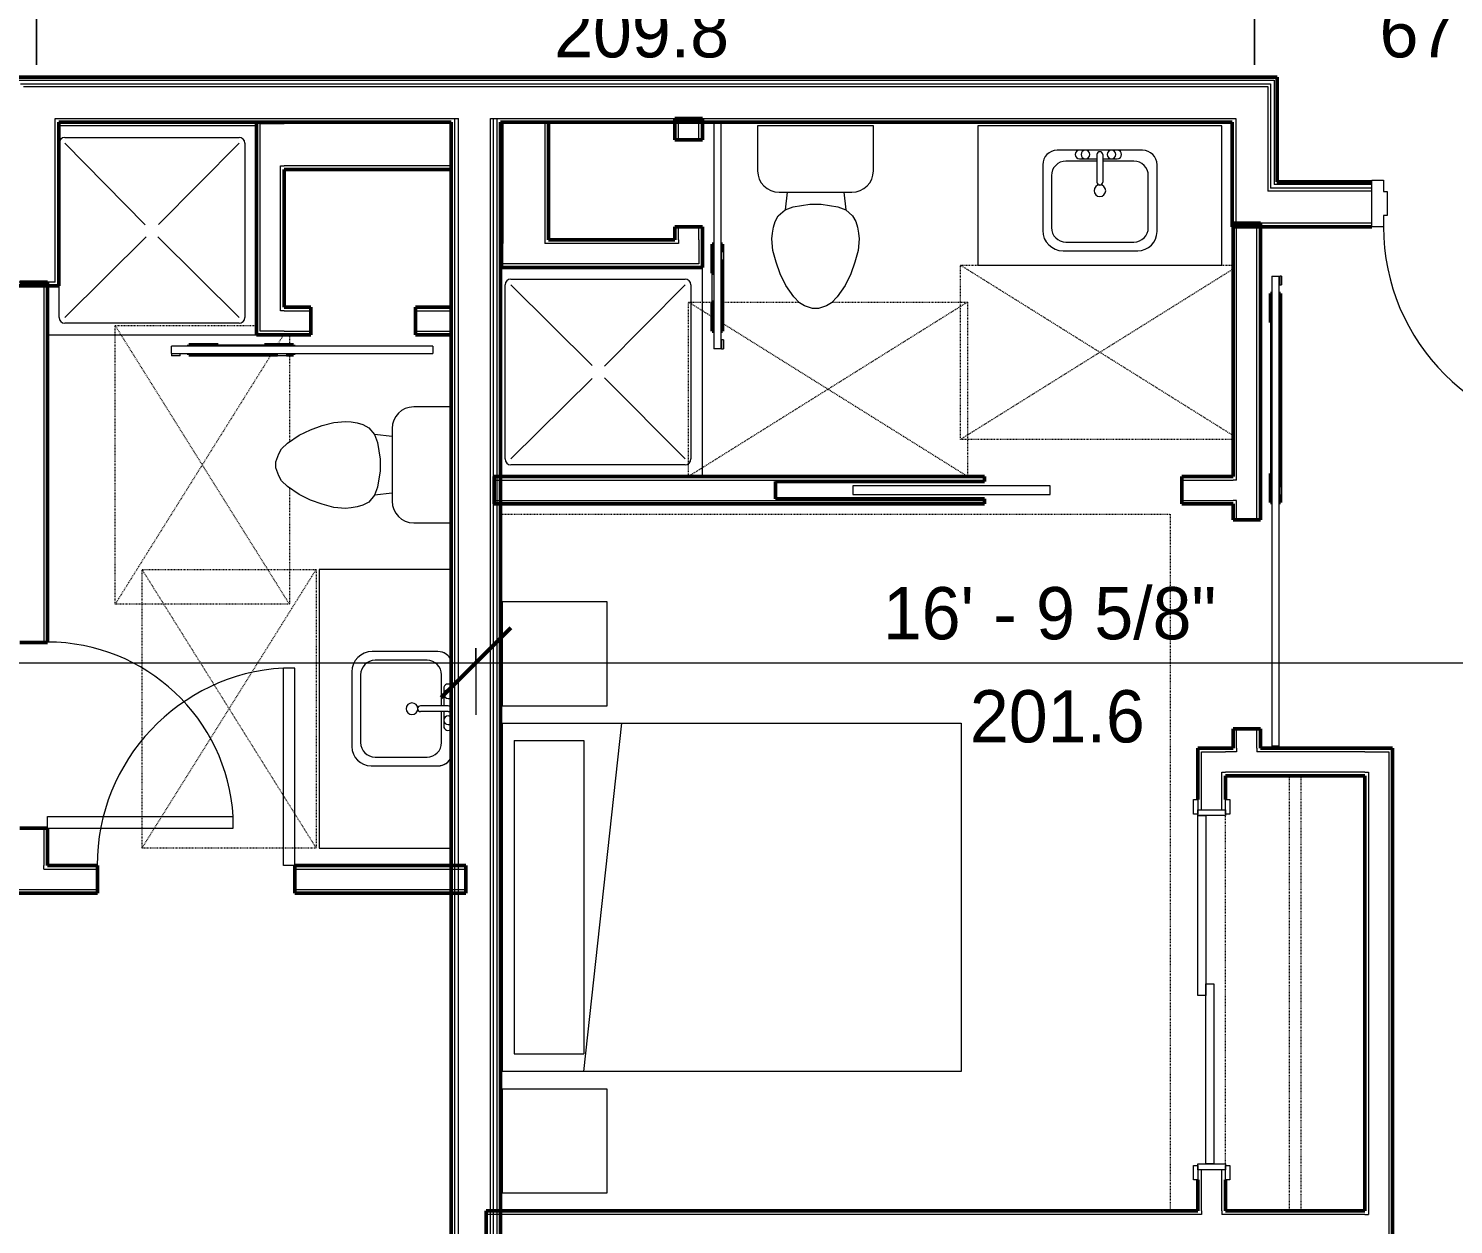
# Model space of a CAD drawing. Header units: inches. Extents: x -4266 to -1814, y 9706 to 12441.
# Drawn here: x -3415.8 to -3170.4, y 10183.5 to 10389.6 of the extents above; entities that cross this region are included whole.
import ezdxf

# ---------------------------------------------------------------- set-up
doc = ezdxf.new("R2010")
doc.units = ezdxf.units.IN
doc.header["$MEASUREMENT"] = 0
doc.linetypes.add('Dash', pattern=[0.25, 0.125, -0.125])
for name, color, linetype, lineweight in [('A-ANNO-DIMS', 211, 'Continuous', 9), ('A-ANNO-DIMS-96', 211, 'Continuous', 9), ('A-DOOR-1', 7, 'Continuous', 9), ('A-DOOR-2', 50, 'Continuous', 20), ('A-DOOR-4', 10, 'Continuous', 13), ('A-DOOR-5', 250, 'Continuous', 50), ('A-DOOR-8', 31, 'Continuous', 9), ('A-DOOR-FRAM', 31, 'Continuous', 20), ('A-DOOR-FRAM-1', 50, 'Continuous', 20), ('A-GENM-HDLN-1', 7, 'Dash', 9), ('A-WALL', 113, 'Continuous', 13), ('A-WALL-3', 250, 'Continuous', 50), ('A-WALL-4', 10, 'Continuous', 13), ('I-FURN-1', 7, 'Continuous', 9), ('I-FURN-HDLN-1', 7, 'Dash', 9), ('I-WALL-3', 2, 'Continuous', 50), ('P-SANR-FIXT-2', 7, 'Continuous', 9), ('Q-CASE-2', 7, 'Continuous', 9), ('Q-CASE-HDLN-1', 7, 'Dash', 9)]:
    doc.layers.add(name, color=color, linetype=linetype, lineweight=lineweight)
doc.styles.add('Century Gothic', font='ufonts.com_century-gothic.ttf', dxfattribs={"height": 9})
doc.dimstyles.new('OD__1_16__Tol__', dxfattribs={"dimscale": 12, "dimtxt": 9.397514, "dimasz": 1, "dimexe": 0.75, "dimexo": 0.5, "dimgap": 0.125, "dimtad": 1, "dimdec": 4, "dimrnd": 0.0625, "dimzin": 3, "dimdsep": 46, "dimlunit": 4, "dimtxsty": 'Century Gothic', "dimblk1": 'OBLIQUE', "dimblk2": 'OBLIQUE', "dimsah": 1, "dimcen": 0.09, "dimdle": 0.75, "dimazin": 0, "dimtfac": 1, "dimtdec": 4, "dimtix": 1, "dimtmove": 0, "dimatfit": 3, "dimfxl": 1, "dimtvp": 1, "dimtfill": 1, "dimfrac": 2, "dimtolj": 1, "dimtzin": 0, "dimarcsym": 2})

# ---------------------------------------------------------------- blocks, each defined once
blk = doc.blocks.new('DIMBLOCK6-FLOOR PLAN - 1ST FLOOR')
at = {"layer": 'A-ANNO-DIMS-96'}
for p, q in [((-3829.32, 11540.99), (-3829.32, 10271.31)), ((-3829.32, 10280.31), (-3829.32, 11540.99)), ((-3338.72, 10282.79), (-3338.72, 10271.31)), ((-3338.72, 10280.31), (-3338.72, 10282.79)), ((-3838.32, 10280.31), (-3338.72, 10280.31))]:
    blk.add_line(p, q, dxfattribs=at)
at = {"layer": 'A-ANNO-DIMS-96', "lineweight": 50}
for p, q in [((-3829.32, 10280.31), (-3823.32, 10286.31)), ((-3338.72, 10280.31), (-3332.72, 10286.31)), ((-3829.32, 10280.31), (-3835.32, 10274.31)), ((-3338.72, 10280.31), (-3344.72, 10274.31))]:
    blk.add_line(p, q, dxfattribs=at)
at = {"layer": 'A-ANNO-DIMS-96', "color": 0, "char_height": 9, "attachment_point": 1, "line_spacing_factor": 0.984502, "style": 'Century Gothic', "bg_fill": 3, "box_fill_scale": 1.25, "bg_fill_color": 256, "bg_fill_true_color": 13158600, "bg_fill_transparency": 0}
for s, insert, width in [('40\' - 10 5/8"', (-3618.26, 10293.34), 82.1611), ('490.6', (-3599.76, 10275.58), 37.7691)]:
    blk.add_mtext(s, dxfattribs=dict(at, insert=insert, width=width))
blk = doc.blocks.new('_Oblique')
at = {"color": 0, "linetype": 'ByBlock', "lineweight": -2}
blk.add_line((-0.5, -0.5), (0.5, 0.5), dxfattribs=at)
blk = doc.blocks.new('DIMBLOCK7-FLOOR PLAN - 1ST FLOOR')
at = {"layer": 'A-ANNO-DIMS-96', "lineweight": 50}
for p, q in [((-3338.72, 10280.31), (-3332.72, 10286.31)), ((-3137.12, 10280.31), (-3131.12, 10286.31)), ((-3338.72, 10280.31), (-3344.72, 10274.31)), ((-3137.12, 10280.31), (-3143.12, 10274.31))]:
    blk.add_line(p, q, dxfattribs=at)
at = {"layer": 'A-ANNO-DIMS-96'}
for p, q in [((-3338.72, 10282.79), (-3338.72, 10271.31)), ((-3338.72, 10280.31), (-3338.72, 10282.79)), ((-3137.12, 10282.79), (-3137.12, 10271.31)), ((-3137.12, 10280.31), (-3137.12, 10282.79)), ((-3338.72, 10280.31), (-3137.12, 10280.31))]:
    blk.add_line(p, q, dxfattribs=at)
at = {"layer": 'A-ANNO-DIMS-96', "color": 0, "char_height": 9, "attachment_point": 1, "line_spacing_factor": 0.984502, "style": 'Century Gothic', "bg_fill": 3, "box_fill_scale": 1.25, "bg_fill_color": 256, "bg_fill_true_color": 13158600, "bg_fill_transparency": 0}
for s, insert, width in [('16\' - 9 5/8"', (-3268.65, 10293.34), 73.7481), ('201.6', (-3253.66, 10275.58), 37.7691)]:
    blk.add_mtext(s, dxfattribs=dict(at, insert=insert, width=width))
blk = doc.blocks.new('DIMBLOCK48-FLOOR PLAN - 1ST FLOOR')
at = {"layer": 'A-ANNO-DIMS-96'}
for p, q in [((-3483.42, 10408.29), (-3483.42, 10389.31)), ((-3483.42, 10398.31), (-3483.42, 10408.29)), ((-3414.42, 10383.29), (-3414.42, 10407.31)), ((-3492.42, 10398.31), (-3414.42, 10398.31)), ((-3414.42, 10398.31), (-3414.42, 10383.29))]:
    blk.add_line(p, q, dxfattribs=at)
at = {"layer": 'A-ANNO-DIMS-96', "lineweight": 50}
for p, q in [((-3483.42, 10398.31), (-3477.42, 10404.31)), ((-3414.42, 10398.31), (-3408.42, 10404.31)), ((-3483.42, 10398.31), (-3489.42, 10392.31)), ((-3414.42, 10398.31), (-3420.42, 10392.31))]:
    blk.add_line(p, q, dxfattribs=at)
at = {"layer": 'A-ANNO-DIMS-96', "color": 0, "char_height": 9, "attachment_point": 1, "line_spacing_factor": 0.984502, "style": 'Century Gothic', "bg_fill": 3, "box_fill_scale": 1.25, "bg_fill_color": 256, "bg_fill_true_color": 13158600, "bg_fill_transparency": 0}
for s, insert, width in [('5\' - 9"', (-3464.66, 10411.35), 37.7691), ('69.0', (-3461.16, 10393.58), 29.356)]:
    blk.add_mtext(s, dxfattribs=dict(at, insert=insert, width=width))
blk = doc.blocks.new('DIMBLOCK49-FLOOR PLAN - 1ST FLOOR')
at = {"layer": 'A-ANNO-DIMS-96'}
for p, q in [((-3414.42, 10383.29), (-3414.42, 10407.31)), ((-3204.62, 10383.29), (-3204.62, 10407.31)), ((-3414.42, 10398.31), (-3204.62, 10398.31)), ((-3414.42, 10398.31), (-3414.42, 10383.29)), ((-3204.62, 10398.31), (-3204.62, 10383.29))]:
    blk.add_line(p, q, dxfattribs=at)
at = {"layer": 'A-ANNO-DIMS-96', "lineweight": 50}
for p, q in [((-3414.42, 10398.31), (-3408.42, 10404.31)), ((-3204.62, 10398.31), (-3198.62, 10404.31)), ((-3414.42, 10398.31), (-3420.42, 10392.31)), ((-3204.62, 10398.31), (-3210.62, 10392.31))]:
    blk.add_line(p, q, dxfattribs=at)
at = {"layer": 'A-ANNO-DIMS-96', "color": 0, "char_height": 9, "attachment_point": 1, "line_spacing_factor": 0.984502, "style": 'Century Gothic', "bg_fill": 3, "box_fill_scale": 1.25, "bg_fill_color": 256, "bg_fill_true_color": 13158600, "bg_fill_transparency": 0}
for s, insert, width in [('17\' - 5 13/16"', (-3347.26, 10411.35), 90.5741), ('209.8', (-3325.26, 10393.58), 37.7691)]:
    blk.add_mtext(s, dxfattribs=dict(at, insert=insert, width=width))
blk = doc.blocks.new('DIMBLOCK50-FLOOR PLAN - 1ST FLOOR')
at = {"layer": 'A-ANNO-DIMS-96'}
for p, q in [((-3204.62, 10383.29), (-3204.62, 10407.31)), ((-3137.12, 10365.29), (-3137.12, 10407.31)), ((-3204.62, 10398.31), (-3137.12, 10398.31)), ((-3204.62, 10398.31), (-3204.62, 10383.29)), ((-3137.12, 10398.31), (-3137.12, 10365.29))]:
    blk.add_line(p, q, dxfattribs=at)
at = {"layer": 'A-ANNO-DIMS-96', "lineweight": 50}
for p, q in [((-3204.62, 10398.31), (-3198.62, 10404.31)), ((-3137.12, 10398.31), (-3131.12, 10404.31)), ((-3204.62, 10398.31), (-3210.62, 10392.31)), ((-3137.12, 10398.31), (-3143.12, 10392.31))]:
    blk.add_line(p, q, dxfattribs=at)
at = {"layer": 'A-ANNO-DIMS-96', "color": 0, "insert": (-3183.11, 10393.58), "char_height": 9, "width": 29.356, "attachment_point": 1, "line_spacing_factor": 0.984502, "style": 'Century Gothic', "bg_fill": 3, "box_fill_scale": 1.25, "bg_fill_color": 256, "bg_fill_true_color": 13158600, "bg_fill_transparency": 0}
blk.add_mtext('67.5', dxfattribs=at)
at = {"layer": 'A-ANNO-DIMS-96', "color": 0, "insert": (-3198.1, 10411.35), "char_height": 9, "width": 65.3351, "attachment_point": 1, "line_spacing_factor": 0.984502, "style": 'Century Gothic', "bg_fill": 3, "box_fill_scale": 1.25, "bg_fill_color": 256, "bg_fill_true_color": 13158600, "bg_fill_transparency": 0}
blk.add_mtext('5\' - 7 1/2"', dxfattribs=at)

msp = doc.modelspace()

# ---------------------------------------------------------------- linework, layer by layer
at = {"layer": 'A-DOOR-1'}
for p, q in [((-3215.13483, 10256.7269), (-3214.38483, 10256.7269)), ((-3215.13483, 10254.2269), (-3215.13483, 10256.7269)), ((-3214.38483, 10256.7269), (-3214.38483, 10254.2269)), ((-3209.63483, 10256.7269), (-3208.88483, 10256.7269)), ((-3209.63483, 10254.2269), (-3209.63483, 10256.7269)), ((-3208.88483, 10256.7269), (-3208.88483, 10254.2269)), ((-3214.38483, 10254.2269), (-3215.13483, 10254.2269)), ((-3208.88483, 10254.2269), (-3209.63483, 10254.2269)), ((-3215.13483, 10193.7269), (-3214.38483, 10193.7269)), ((-3215.13483, 10191.2269), (-3215.13483, 10193.7269)), ((-3214.38483, 10193.7269), (-3214.38483, 10191.2269)), ((-3209.63483, 10193.7269), (-3208.88483, 10193.7269)), ((-3209.63483, 10191.2269), (-3209.63483, 10193.7269)), ((-3208.88483, 10193.7269), (-3208.88483, 10191.2269)), ((-3214.38483, 10191.2269), (-3215.13483, 10191.2269)), ((-3208.88483, 10191.2269), (-3209.63483, 10191.2269))]:
    msp.add_line(p, q, dxfattribs=at)
at = {"layer": 'A-DOOR-2'}
for p, q in [((-3273.8126, 10310.77851), (-3273.8126, 10309.27851)), ((-3239.8126, 10310.77851), (-3273.8126, 10310.77851)), ((-3239.8126, 10309.27851), (-3239.8126, 10310.77851)), ((-3273.8126, 10309.27851), (-3239.8126, 10309.27851)), ((-3412.52374, 10253.80685), (-3380.51957, 10253.80685)), ((-3412.52374, 10251.80685), (-3412.52374, 10253.80685)), ((-3380.51957, 10251.80685), (-3380.51957, 10253.80685)), ((-3214.38483, 10253.9769), (-3213.00983, 10253.9769)), ((-3214.38483, 10222.9769), (-3214.38483, 10253.9769)), ((-3213.00983, 10253.9769), (-3213.00983, 10222.9769)), ((-3412.52374, 10251.80685), (-3380.51957, 10251.80685)), ((-3369.89874, 10245.3894), (-3371.89874, 10245.3894)), ((-3213.00983, 10224.9769), (-3211.63483, 10224.9769)), ((-3213.00983, 10193.9769), (-3213.00983, 10224.9769)), ((-3211.63483, 10224.9769), (-3211.63483, 10193.9769)), ((-3213.00983, 10222.9769), (-3214.38483, 10222.9769)), ((-3211.63483, 10193.9769), (-3213.00983, 10193.9769))]:
    msp.add_line(p, q, dxfattribs=at)
at = {"layer": 'A-DOOR-4'}
for p, q in [((-3297.77581, 10373.40351), (-3297.77581, 10334.40351)), ((-3297.77581, 10373.40351), (-3297.15081, 10373.40351)), ((-3297.15081, 10373.40351), (-3296.52581, 10373.40351)), ((-3296.52581, 10334.40351), (-3296.52581, 10373.40351)), ((-3296.42433, 10351.16953), (-3296.09874, 10351.16953)), ((-3296.42433, 10351.16953), (-3296.42433, 10349.66953)), ((-3296.09874, 10349.66953), (-3296.42433, 10349.66953)), ((-3296.09874, 10351.16953), (-3296.09874, 10349.66953)), ((-3298.02581, 10342.40351), (-3298.02581, 10347.40351)), ((-3201.64941, 10346.9144), (-3201.02441, 10346.9144)), ((-3201.02441, 10346.9144), (-3200.39941, 10346.9144)), ((-3199.97233, 10346.9144), (-3200.29793, 10346.9144)), ((-3200.29793, 10346.9144), (-3200.29793, 10345.4144)), ((-3199.97233, 10346.9144), (-3199.97233, 10345.4144)), ((-3200.29793, 10345.4144), (-3199.97233, 10345.4144)), ((-3201.89941, 10338.9144), (-3201.89941, 10312.9144)), ((-3297.15081, 10334.40351), (-3297.77581, 10334.40351)), ((-3296.52581, 10334.40351), (-3297.15081, 10334.40351)), ((-3296.09874, 10335.90351), (-3296.42433, 10335.90351)), ((-3296.42433, 10335.90351), (-3296.42433, 10334.40351)), ((-3296.42433, 10334.40351), (-3296.09874, 10334.40351)), ((-3296.09874, 10335.90351), (-3296.09874, 10334.40351)), ((-3200.29793, 10310.64837), (-3199.97233, 10310.64837)), ((-3200.29793, 10310.64837), (-3200.29793, 10309.14837)), ((-3199.97233, 10310.64837), (-3199.97233, 10309.14837)), ((-3199.97233, 10309.14837), (-3200.29793, 10309.14837))]:
    msp.add_line(p, q, dxfattribs=at)
at = {"layer": 'A-DOOR-5'}
for p, q in [((-3297.77581, 10352.40351), (-3298.02581, 10352.40351)), ((-3298.02581, 10352.40351), (-3298.02581, 10347.40351)), ((-3296.27581, 10352.40351), (-3296.52581, 10352.40351)), ((-3296.27581, 10351.16953), (-3296.27581, 10352.40351)), ((-3296.27581, 10337.40351), (-3296.27581, 10349.66073)), ((-3298.02581, 10347.40351), (-3297.76871, 10347.40351)), ((-3297.77144, 10342.40351), (-3298.02581, 10342.40351)), ((-3298.02581, 10342.40351), (-3298.02581, 10337.40351)), ((-3201.89941, 10343.9144), (-3201.64862, 10343.9144)), ((-3201.89941, 10338.9144), (-3201.89941, 10343.9144)), ((-3200.39941, 10343.9144), (-3200.14941, 10343.9144)), ((-3200.14941, 10343.9144), (-3200.14941, 10310.64837)), ((-3298.02581, 10337.40351), (-3297.77417, 10337.40351)), ((-3296.52581, 10337.40351), (-3296.27581, 10337.40351)), ((-3201.64731, 10338.9144), (-3201.89941, 10338.9144)), ((-3201.89941, 10312.9144), (-3201.64941, 10312.9144)), ((-3201.89941, 10307.9144), (-3201.89941, 10312.9144)), ((-3201.64941, 10307.9144), (-3201.89941, 10307.9144)), ((-3200.14941, 10307.9144), (-3200.39941, 10307.9144)), ((-3200.14941, 10309.14837), (-3200.14941, 10307.9144))]:
    msp.add_line(p, q, dxfattribs=at)
at = {"layer": 'A-DOOR-8'}
msp.add_arc((-3146.42374, 10355.4144), 36, 180, 270, dxfattribs=at)
at = {"layer": 'A-DOOR-FRAM'}
for p, q in [((-3182.42374, 10357.3519), (-3182.42374, 10355.4144)), ((-3181.79874, 10357.3519), (-3182.42374, 10357.3519)), ((-3182.42374, 10355.4144), (-3184.42374, 10355.4144))]:
    msp.add_line(p, q, dxfattribs=at)
at = {"layer": 'A-DOOR-FRAM-1'}
for p, q in [((-3214.38483, 10254.9769), (-3209.63483, 10254.9769)), ((-3214.38483, 10253.9769), (-3214.38483, 10254.9769)), ((-3209.63483, 10253.9769), (-3214.38483, 10253.9769)), ((-3209.63483, 10254.9769), (-3209.63483, 10253.9769)), ((-3214.38483, 10192.9769), (-3214.38483, 10193.9769)), ((-3214.38483, 10193.9769), (-3209.63483, 10193.9769)), ((-3209.63483, 10192.9769), (-3214.38483, 10192.9769)), ((-3209.63483, 10193.9769), (-3209.63483, 10192.9769))]:
    msp.add_line(p, q, dxfattribs=at)
at = {"layer": 'A-GENM-HDLN-1'}
for p, q in [((-3208.34733, 10319.44783), (-3255.27642, 10348.77851)), ((-3255.27642, 10318.77851), (-3255.27642, 10348.77851)), ((-3255.27642, 10348.77851), (-3208.34733, 10348.77851)), ((-3208.34733, 10348.10919), (-3255.27642, 10318.77851)), ((-3298.02581, 10339.86882), (-3302.09874, 10342.4144)), ((-3254.09874, 10342.4144), (-3302.09874, 10312.4144)), ((-3302.09874, 10312.4144), (-3302.09874, 10342.4144)), ((-3302.09874, 10342.4144), (-3298.02581, 10342.4144)), ((-3296.27581, 10342.4144), (-3283.09363, 10342.4144)), ((-3277.41166, 10342.4144), (-3254.09874, 10342.4144)), ((-3254.09874, 10342.4144), (-3254.09874, 10312.4144)), ((-3254.09874, 10312.4144), (-3296.27581, 10338.77507)), ((-3208.34733, 10318.77851), (-3255.27642, 10318.77851)), ((-3254.09874, 10312.4144), (-3302.09874, 10312.4144)), ((-3366.23463, 10248.3894), (-3396.23463, 10248.3894))]:
    msp.add_line(p, q, dxfattribs=at)
at = {"layer": 'A-WALL'}
for p, q in [((-3417.79874, 10380.6644), (-3201.24874, 10380.6644)), ((-3417.17374, 10380.0394), (-3201.87374, 10380.0394)), ((-3416.67374, 10379.5394), (-3202.37374, 10379.5394)), ((-3202.37374, 10379.5394), (-3202.37374, 10361.5394)), ((-3201.87374, 10380.0394), (-3201.87374, 10362.0394)), ((-3201.24874, 10380.6644), (-3201.24874, 10362.6644)), ((-3411.17374, 10374.0394), (-3341.72374, 10374.0394)), ((-3411.17374, 10345.8394), (-3411.17374, 10374.0394)), ((-3342.34874, 10018.0894), (-3342.34874, 10374.0394)), ((-3341.72374, 10018.0894), (-3341.72374, 10374.0394)), ((-3336.22374, 10018.0894), (-3336.22374, 10374.0394)), ((-3336.22374, 10374.0394), (-3207.87374, 10374.0394)), ((-3335.72374, 10181.1644), (-3335.72374, 10374.0394)), ((-3335.09874, 10181.1644), (-3335.09874, 10374.0394)), ((-3207.87374, 10374.0394), (-3207.87374, 10356.0394)), ((-3184.42374, 10361.5394), (-3202.37374, 10361.5394)), ((-3184.42374, 10362.0394), (-3201.87374, 10362.0394)), ((-3184.42374, 10362.6644), (-3201.24874, 10362.6644)), ((-3200.74874, 10363.1644), (-3200.74874, 10362.6644)), ((-3184.42374, 10356.0394), (-3207.87374, 10356.0394)), ((-3411.17374, 10345.8394), (-3454.92374, 10345.8394))]:
    msp.add_line(p, q, dxfattribs=at)
at = {"layer": 'A-WALL-3'}
for p, q in [((-3304.47374, 10374.0394), (-3304.47374, 10370.40351)), ((-3299.72374, 10374.0394), (-3304.47374, 10374.0394)), ((-3299.72374, 10370.40351), (-3299.72374, 10374.0394)), ((-3326.22233, 10353.15351), (-3326.22233, 10373.4144)), ((-3304.47374, 10370.40351), (-3299.72374, 10370.40351)), ((-3304.47374, 10355.40351), (-3304.47374, 10353.15351)), ((-3299.72374, 10355.40351), (-3304.47374, 10355.40351)), ((-3299.72374, 10353.15351), (-3299.72374, 10355.40351)), ((-3208.34733, 10356.0394), (-3208.34733, 10312.40351)), ((-3203.59733, 10356.0394), (-3208.34733, 10356.0394)), ((-3203.59733, 10304.9144), (-3203.59733, 10356.0394)), ((-3304.47374, 10353.15351), (-3326.22233, 10353.15351)), ((-3299.72374, 10349.02851), (-3299.72374, 10353.15351)), ((-3299.72374, 10348.40351), (-3299.72374, 10349.02851)), ((-3251.14593, 10311.52851), (-3251.14593, 10312.40351)), ((-3208.34733, 10312.40351), (-3217.14593, 10312.40351)), ((-3217.14593, 10312.40351), (-3217.14593, 10307.65351)), ((-3287.14593, 10308.52851), (-3287.14593, 10311.52851)), ((-3287.14593, 10311.52851), (-3251.14593, 10311.52851)), ((-3251.14593, 10308.52851), (-3287.14593, 10308.52851)), ((-3251.14593, 10307.65351), (-3251.14593, 10308.52851)), ((-3217.14593, 10307.65351), (-3208.34733, 10307.65351)), ((-3208.34733, 10307.65351), (-3208.34733, 10304.9144)), ((-3208.34733, 10304.9144), (-3203.59733, 10304.9144)), ((-3209.63483, 10256.7269), (-3209.63483, 10260.81899)), ((-3209.63483, 10260.81899), (-3185.63483, 10260.81899)), ((-3185.63483, 10260.81899), (-3185.63483, 10185.9144)), ((-3412.52374, 10251.80685), (-3417.27374, 10251.80685)), ((-3412.52374, 10245.3894), (-3412.52374, 10251.80685)), ((-3403.89874, 10245.3894), (-3412.52374, 10245.3894)), ((-3403.89874, 10240.6394), (-3403.89874, 10245.3894)), ((-3340.47374, 10245.3894), (-3369.89874, 10245.3894)), ((-3369.89874, 10245.3894), (-3369.89874, 10240.6394)), ((-3340.47374, 10240.6394), (-3340.47374, 10245.3894)), ((-3443.27374, 10240.6394), (-3414.89874, 10240.6394)), ((-3414.89874, 10240.6394), (-3403.89874, 10240.6394)), ((-3369.89874, 10240.6394), (-3340.47374, 10240.6394)), ((-3214.38483, 10191.2269), (-3214.38483, 10185.9144)), ((-3209.63483, 10185.9144), (-3209.63483, 10191.2269)), ((-3214.38483, 10185.9144), (-3336.97374, 10185.9144)), ((-3336.97374, 10185.9144), (-3336.97374, 10181.1644)), ((-3185.63483, 10185.9144), (-3209.63483, 10185.9144))]:
    msp.add_line(p, q, dxfattribs=at)
at = {"layer": 'A-WALL-4'}
for p, q in [((-3303.84874, 10370.40351), (-3303.84874, 10374.0394)), ((-3300.34874, 10370.40351), (-3300.34874, 10374.0394)), ((-3326.84733, 10373.4144), (-3326.84733, 10353.15351)), ((-3303.84874, 10353.15351), (-3303.84874, 10355.40351)), ((-3300.34874, 10353.15351), (-3300.34874, 10355.40351)), ((-3207.72233, 10311.77851), (-3207.72233, 10356.0394)), ((-3204.22233, 10304.9144), (-3204.22233, 10356.0394)), ((-3326.84733, 10353.15351), (-3326.84733, 10352.52851)), ((-3303.84874, 10352.52851), (-3326.84733, 10352.52851)), ((-3303.84874, 10353.15351), (-3303.84874, 10352.52851)), ((-3300.34874, 10353.15351), (-3300.34874, 10352.52851)), ((-3300.34874, 10352.52851), (-3300.34874, 10349.02851)), ((-3217.14593, 10311.77851), (-3208.34733, 10311.77851)), ((-3207.72233, 10311.77851), (-3208.34733, 10311.77851)), ((-3217.14593, 10308.27851), (-3208.34733, 10308.27851)), ((-3207.72233, 10308.27851), (-3208.34733, 10308.27851)), ((-3207.72233, 10304.9144), (-3207.72233, 10308.27851)), ((-3210.25983, 10254.9769), (-3210.25983, 10261.44399)), ((-3210.25983, 10261.44399), (-3209.63483, 10261.44399)), ((-3185.63483, 10261.44399), (-3209.63483, 10261.44399)), ((-3185.63483, 10261.44399), (-3185.00983, 10261.44399)), ((-3185.00983, 10261.44399), (-3185.00983, 10185.2894)), ((-3413.14874, 10251.80685), (-3413.14874, 10245.3894)), ((-3413.14874, 10244.7644), (-3413.14874, 10245.3894)), ((-3413.14874, 10244.7644), (-3403.89874, 10244.7644)), ((-3369.89874, 10244.7644), (-3340.47374, 10244.7644)), ((-3443.27374, 10241.2644), (-3414.89874, 10241.2644)), ((-3414.89874, 10241.2644), (-3403.89874, 10241.2644)), ((-3369.89874, 10241.2644), (-3340.47374, 10241.2644)), ((-3213.75983, 10185.9144), (-3213.75983, 10192.9769)), ((-3210.25983, 10185.9144), (-3210.25983, 10192.9769)), ((-3213.75983, 10185.2894), (-3336.97374, 10185.2894)), ((-3213.75983, 10185.9144), (-3213.75983, 10185.2894)), ((-3210.25983, 10185.9144), (-3210.25983, 10185.2894)), ((-3185.63483, 10185.2894), (-3210.25983, 10185.2894)), ((-3185.63483, 10185.2894), (-3185.00983, 10185.2894))]:
    msp.add_line(p, q, dxfattribs=at)
at = {"layer": 'I-FURN-1'}
for p, q in [((-3332.17445, 10212.9144), (-3320.17445, 10212.9144)), ((-3255.17445, 10209.9144), (-3334.17445, 10209.9144)), ((-3334.17445, 10206.9144), (-3316.17445, 10206.9144)), ((-3334.17445, 10188.9144), (-3334.17445, 10206.9144)), ((-3316.17445, 10206.9144), (-3316.17445, 10188.9144)), ((-3316.17445, 10188.9144), (-3334.17445, 10188.9144))]:
    msp.add_line(p, q, dxfattribs=at)
at = {"layer": 'I-WALL-3'}
for p, q in [((-3200.74874, 10381.1644), (-3418.29874, 10381.1644)), ((-3200.74874, 10363.1644), (-3200.74874, 10381.1644)), ((-3410.54874, 10345.2144), (-3410.54874, 10373.4144)), ((-3410.54874, 10373.4144), (-3342.97374, 10373.4144)), ((-3342.97374, 10373.4144), (-3342.97374, 10018.0894)), ((-3334.47374, 10181.1644), (-3334.47374, 10373.4144)), ((-3334.47374, 10373.4144), (-3208.49874, 10373.4144)), ((-3208.49874, 10373.4144), (-3208.49874, 10355.4144)), ((-3184.42374, 10363.1644), (-3200.74874, 10363.1644)), ((-3208.49874, 10355.4144), (-3184.42374, 10355.4144)), ((-3454.92374, 10345.2144), (-3410.54874, 10345.2144))]:
    msp.add_line(p, q, dxfattribs=at)
at = {"layer": 'P-SANR-FIXT-2'}
for p, q in [((-3290.22887, 10372.7894), (-3290.22887, 10365.06317)), ((-3270.27642, 10372.7894), (-3290.22887, 10372.7894)), ((-3270.27642, 10365.06317), (-3270.27642, 10372.7894)), ((-3223.9339, 10368.58816), (-3238.61894, 10368.58816)), ((-3223.9339, 10368.58816), (-3238.61894, 10368.58816)), ((-3228.27642, 10368.58816), (-3234.77642, 10368.58816)), ((-3231.77642, 10366.71316), (-3237.11894, 10366.71316)), ((-3234.77642, 10367.08816), (-3231.77642, 10367.08816)), ((-3231.77642, 10367.82435), (-3231.77642, 10363.086)), ((-3230.77642, 10367.82435), (-3230.77642, 10363.086)), ((-3230.77642, 10367.08816), (-3228.27642, 10367.08816)), ((-3225.4339, 10366.71316), (-3230.77642, 10366.71316)), ((-3241.11894, 10366.08816), (-3241.11894, 10354.76532)), ((-3241.11894, 10366.08816), (-3241.11894, 10354.76532)), ((-3239.61894, 10364.21316), (-3239.61894, 10355.26532)), ((-3222.9339, 10355.26532), (-3222.9339, 10364.21316)), ((-3221.4339, 10354.58619), (-3221.4339, 10366.08816)), ((-3221.4339, 10354.58619), (-3221.4339, 10366.08816)), ((-3286.50264, 10361.33695), (-3274.00264, 10361.33695)), ((-3285.11431, 10361.33695), (-3285.46202, 10358.31317)), ((-3275.39098, 10361.33695), (-3275.04327, 10358.31317)), ((-3285.46202, 10358.31317), (-3284.08829, 10358.81317)), ((-3284.08829, 10358.81317), (-3281.25264, 10359.31317)), ((-3281.25264, 10359.31317), (-3279.25264, 10359.31317)), ((-3279.25264, 10359.31317), (-3276.417, 10358.81317)), ((-3276.417, 10358.81317), (-3275.04327, 10358.31317)), ((-3287.48849, 10355.31317), (-3287.22054, 10356.31317)), ((-3287.22054, 10356.31317), (-3286.65378, 10357.31317)), ((-3286.65378, 10357.31317), (-3285.46202, 10358.31317)), ((-3275.04327, 10358.31317), (-3273.85151, 10357.31317)), ((-3273.85151, 10357.31317), (-3273.28475, 10356.31317)), ((-3273.28475, 10356.31317), (-3273.0168, 10355.31317)), ((-3287.75264, 10353.31317), (-3287.66549, 10354.30937)), ((-3287.66549, 10354.30937), (-3287.48849, 10355.31317)), ((-3273.0168, 10355.31317), (-3272.8398, 10354.30937)), ((-3272.8398, 10354.30937), (-3272.75264, 10353.31317)), ((-3287.57833, 10351.32079), (-3287.75264, 10353.31317)), ((-3272.75264, 10353.31317), (-3272.92696, 10351.32079)), ((-3237.11894, 10352.76532), (-3225.4339, 10352.76532)), ((-3287.0404, 10349.31317), (-3287.57833, 10351.32079)), ((-3286.31246, 10347.31317), (-3287.0404, 10349.31317)), ((-3273.46489, 10349.31317), (-3274.19283, 10347.31317)), ((-3272.92696, 10351.32079), (-3273.46489, 10349.31317)), ((-3237.61894, 10351.26532), (-3224.75477, 10351.26532)), ((-3237.61894, 10351.26532), (-3224.75477, 10351.26532)), ((-3299.72374, 10312.40351), (-3299.72374, 10348.40351)), ((-3285.37984, 10345.31317), (-3286.31246, 10347.31317)), ((-3274.19283, 10347.31317), (-3275.12545, 10345.31317)), ((-3316.59152, 10331.38742), (-3302.72374, 10345.40351)), ((-3301.72374, 10345.40351), (-3301.72374, 10315.40351)), ((-3283.99241, 10343.31317), (-3285.37984, 10345.31317)), ((-3275.12545, 10345.31317), (-3276.51288, 10343.31317)), ((-3282.99241, 10342.31317), (-3283.99241, 10343.31317)), ((-3282.12638, 10341.81317), (-3282.99241, 10342.31317)), ((-3280.75264, 10341.31317), (-3282.12638, 10341.81317)), ((-3278.37891, 10341.81317), (-3279.75264, 10341.31317)), ((-3277.51288, 10342.31317), (-3278.37891, 10341.81317)), ((-3276.51288, 10343.31317), (-3277.51288, 10342.31317)), ((-3279.75264, 10341.31317), (-3280.75264, 10341.31317)), ((-3316.60812, 10329.40081), (-3302.72374, 10315.40351))]:
    msp.add_line(p, q, dxfattribs=at)
for centre, radius, start, end in [((-3238.61894, 10366.08816), 2.5, 90, 180), ((-3238.61894, 10366.08816), 2.5, 90, 180), ((-3234.77642, 10367.83816), 0.75, 90, 270), ((-3233.77642, 10367.83816), 0.75, 0, 180), ((-3229.27642, 10367.83816), 0.75, 0, 180), ((-3228.27642, 10367.83816), 0.75, 270, 90), ((-3223.9339, 10366.08816), 2.5, 0, 90), ((-3223.9339, 10366.08816), 2.5, 0, 90), ((-3237.11894, 10364.21316), 2.5, 90, 180), ((-3233.77642, 10367.83816), 0.75, 180, 0), ((-3231.27642, 10367.82435), 0.5, 0, 180), ((-3229.27642, 10367.83816), 0.75, 180, 0), ((-3225.4339, 10364.21316), 2.5, 0, 90), ((-3286.50264, 10365.06317), 3.72622, 180, 270), ((-3274.00264, 10365.06317), 3.72622, 270, 0), ((-3231.27642, 10361.62082), 1, 0, 180), ((-3231.27642, 10361.62082), 1, 180, 0), ((-3231.27642, 10363.086), 0.5, 180, 0), ((-3237.61894, 10354.76532), 3.5, 180, 270), ((-3237.61894, 10354.76532), 3.5, 180, 270), ((-3237.11894, 10355.26532), 2.5, 180, 270), ((-3225.4339, 10355.26532), 2.5, 270, 0), ((-3224.75477, 10354.58619), 3.32087, 270, 0), ((-3224.75477, 10354.58619), 3.32087, 270, 0), ((-3302.72374, 10345.40351), 1, 0, 90), ((-3302.72374, 10315.40351), 1, 270, 0)]:
    msp.add_arc(centre, radius, start, end, dxfattribs=at)
at = {"layer": 'Q-CASE-2'}
for p, q in [((-3252.27642, 10372.7894), (-3252.27642, 10348.7894)), ((-3252.27642, 10348.7894), (-3210.27642, 10348.7894)), ((-3365.72374, 10248.3894), (-3342.97374, 10248.3894))]:
    msp.add_line(p, q, dxfattribs=at)
at = {"layer": 'Q-CASE-HDLN-1'}
for p, q in [((-3209.63483, 10260.81899), (-3185.63483, 10260.81899)), ((-3209.63483, 10256.7269), (-3209.63483, 10260.81899)), ((-3198.63483, 10185.9144), (-3198.63483, 10260.81899)), ((-3196.63483, 10185.9144), (-3196.63483, 10260.81899)), ((-3185.63483, 10260.81899), (-3185.63483, 10185.9144)), ((-3209.63483, 10193.9769), (-3209.63483, 10253.9769)), ((-3209.63483, 10185.9144), (-3209.63483, 10191.2269)), ((-3185.63483, 10185.9144), (-3209.63483, 10185.9144))]:
    msp.add_line(p, q, dxfattribs=at)

# ---------------------------------------------------------------- next in the draw order: dimensions: what is measured, and where the dimension line sits
at = {"layer": 'A-ANNO-DIMS'}
dim = msp.add_linear_dim(base=(-3338.72374, 10280.30762), p1=(-3829.32374, 11546.9894), p2=(-3338.72374, 10288.7929), dimstyle='OD__1_16__Tol__', override={"dimpost": '<>\\X', "dimfxl": 1350.461691}, dxfattribs=at)
dim.commit()
dim.dimension.update_dxf_attribs({"geometry": 'DIMBLOCK6-FLOOR PLAN - 1ST FLOOR', "text_midpoint": (-3584.02374, 10280.30762)})

# ---------------------------------------------------------------- next in the draw order: linework, layer by layer
at = {"layer": 'A-DOOR-1'}
for centre, radius, start, end in [((-3412.52374, 10251.80685), 32.06659, 3.5758705, 90), ((-3369.89874, 10245.3894), 34.06659, 93.365687, 180)]:
    msp.add_arc(centre, radius, start, end, dxfattribs=at)
at = {"layer": 'A-DOOR-2'}
for p, q in [((-3371.89874, 10245.3894), (-3371.89874, 10279.39723)), ((-3369.89874, 10279.39723), (-3371.89874, 10279.39723)), ((-3369.89874, 10245.3894), (-3369.89874, 10279.39723))]:
    msp.add_line(p, q, dxfattribs=at)
at = {"layer": 'A-DOOR-4'}
for p, q in [((-3346.14874, 10334.84147), (-3391.14874, 10334.84147)), ((-3391.14874, 10334.21647), (-3391.14874, 10334.84147)), ((-3391.14874, 10333.59147), (-3391.14874, 10334.21647)), ((-3383.14874, 10335.09147), (-3375.14874, 10335.09147)), ((-3346.14874, 10334.84147), (-3346.14874, 10334.21647)), ((-3346.14874, 10334.21647), (-3346.14874, 10333.59147)), ((-3391.14874, 10333.59147), (-3346.14874, 10333.59147)), ((-3391.14874, 10333.48999), (-3391.14874, 10333.1644)), ((-3389.64874, 10333.48999), (-3391.14874, 10333.48999)), ((-3389.64874, 10333.1644), (-3391.14874, 10333.1644)), ((-3389.64874, 10333.1644), (-3389.64874, 10333.48999)), ((-3372.88271, 10333.1644), (-3372.88271, 10333.48999)), ((-3371.38271, 10333.48999), (-3372.88271, 10333.48999)), ((-3371.38271, 10333.1644), (-3372.88271, 10333.1644)), ((-3371.38271, 10333.48999), (-3371.38271, 10333.1644))]:
    msp.add_line(p, q, dxfattribs=at)
at = {"layer": 'A-DOOR-5'}
for p, q in [((-3383.14874, 10335.09147), (-3388.14874, 10335.09147)), ((-3388.14874, 10335.09147), (-3388.14874, 10334.84005)), ((-3383.14874, 10334.83768), (-3383.14874, 10335.09147)), ((-3370.14874, 10335.09147), (-3375.14874, 10335.09147)), ((-3375.14874, 10335.09147), (-3375.14874, 10334.8339)), ((-3370.14874, 10334.84147), (-3370.14874, 10335.09147)), ((-3388.14874, 10333.59147), (-3388.14874, 10333.34147)), ((-3388.14874, 10333.34147), (-3372.88271, 10333.34147)), ((-3371.38271, 10333.34147), (-3370.14874, 10333.34147)), ((-3370.14874, 10333.34147), (-3370.14874, 10333.59147))]:
    msp.add_line(p, q, dxfattribs=at)
at = {"layer": 'A-GENM-HDLN-1'}
for p, q in [((-3370.84874, 10290.3894), (-3400.84874, 10338.3894)), ((-3400.84874, 10290.3894), (-3400.84874, 10338.3894)), ((-3400.84874, 10338.3894), (-3376.52374, 10338.3894)), ((-3372.90994, 10335.09147), (-3371.84874, 10336.7894)), ((-3370.84874, 10336.7894), (-3370.84874, 10335.09147)), ((-3400.84874, 10290.3894), (-3374.00369, 10333.34147)), ((-3370.84874, 10333.34147), (-3370.84874, 10318.37281)), ((-3370.84874, 10310.40598), (-3370.84874, 10290.3894)), ((-3396.23463, 10248.3894), (-3366.23463, 10296.3894)), ((-3366.23463, 10248.3894), (-3396.23463, 10296.3894)), ((-3396.23463, 10248.3894), (-3396.23463, 10296.3894)), ((-3396.23463, 10296.3894), (-3366.23463, 10296.3894)), ((-3366.23463, 10296.3894), (-3366.23463, 10248.3894)), ((-3370.84874, 10290.3894), (-3400.84874, 10290.3894))]:
    msp.add_line(p, q, dxfattribs=at)
at = {"layer": 'A-WALL-3'}
for p, q in [((-3376.52374, 10373.4144), (-3376.52374, 10336.7894)), ((-3375.89874, 10373.4144), (-3376.52374, 10373.4144)), ((-3371.77374, 10373.4144), (-3375.89874, 10373.4144)), ((-3342.97374, 10373.4144), (-3371.77374, 10373.4144)), ((-3342.97374, 10365.2894), (-3342.97374, 10373.4144)), ((-3326.22233, 10373.4144), (-3334.34733, 10373.4144)), ((-3334.34733, 10373.4144), (-3334.34733, 10353.15351)), ((-3371.77374, 10341.5394), (-3371.77374, 10365.2894)), ((-3371.77374, 10365.2894), (-3342.97374, 10365.2894)), ((-3334.34733, 10353.15351), (-3334.34733, 10352.52851)), ((-3334.34733, 10352.52851), (-3334.34733, 10348.40351)), ((-3334.34733, 10348.40351), (-3299.72374, 10348.40351)), ((-3412.52374, 10345.8394), (-3417.27374, 10345.8394)), ((-3412.52374, 10283.80685), (-3412.52374, 10345.8394)), ((-3367.14874, 10341.5394), (-3371.77374, 10341.5394)), ((-3367.14874, 10336.7894), (-3367.14874, 10341.5394)), ((-3342.97374, 10341.5394), (-3349.14874, 10341.5394)), ((-3349.14874, 10341.5394), (-3349.14874, 10336.7894)), ((-3342.97374, 10336.7894), (-3342.97374, 10341.5394)), ((-3376.52374, 10336.7894), (-3375.89874, 10336.7894)), ((-3375.89874, 10336.7894), (-3371.77374, 10336.7894)), ((-3371.77374, 10336.7894), (-3367.14874, 10336.7894)), ((-3349.14874, 10336.7894), (-3342.97374, 10336.7894)), ((-3251.14593, 10312.40351), (-3335.59733, 10312.40351)), ((-3335.59733, 10312.40351), (-3335.59733, 10307.65351)), ((-3335.59733, 10307.65351), (-3251.14593, 10307.65351)), ((-3417.27374, 10283.80685), (-3412.52374, 10283.80685))]:
    msp.add_line(p, q, dxfattribs=at)
at = {"layer": 'A-WALL-4'}
for p, q in [((-3375.89874, 10373.1644), (-3375.89874, 10373.4144)), ((-3375.89874, 10373.1644), (-3375.89874, 10373.4144)), ((-3375.89874, 10337.4144), (-3375.89874, 10373.1644)), ((-3375.89874, 10373.1644), (-3372.39874, 10373.1644)), ((-3372.39874, 10373.1644), (-3371.77374, 10373.1644)), ((-3342.97374, 10373.1644), (-3371.77374, 10373.1644)), ((-3334.09733, 10373.4144), (-3334.09733, 10353.15351)), ((-3372.39874, 10340.9144), (-3372.39874, 10365.9144)), ((-3372.39874, 10365.9144), (-3371.77374, 10365.9144)), ((-3342.97374, 10365.9144), (-3371.77374, 10365.9144)), ((-3334.09733, 10352.52851), (-3334.34733, 10352.52851)), ((-3334.09733, 10352.52851), (-3334.34733, 10352.52851)), ((-3334.09733, 10353.15351), (-3334.09733, 10352.52851)), ((-3300.34874, 10349.02851), (-3334.34733, 10349.02851)), ((-3413.14874, 10345.8394), (-3413.14874, 10283.80685)), ((-3371.77374, 10340.9144), (-3372.39874, 10340.9144)), ((-3371.77374, 10340.9144), (-3367.14874, 10340.9144)), ((-3349.14874, 10340.9144), (-3342.97374, 10340.9144)), ((-3372.39874, 10337.4144), (-3375.89874, 10337.4144)), ((-3371.77374, 10337.4144), (-3372.39874, 10337.4144)), ((-3371.77374, 10337.4144), (-3367.14874, 10337.4144)), ((-3349.14874, 10337.4144), (-3342.97374, 10337.4144)), ((-3335.59733, 10311.77851), (-3251.14593, 10311.77851)), ((-3335.59733, 10308.27851), (-3251.14593, 10308.27851))]:
    msp.add_line(p, q, dxfattribs=at)
at = {"layer": 'I-FURN-HDLN-1'}
msp.add_line((-3334.17445, 10305.9144), (-3219.17445, 10305.9144), dxfattribs=at)
at = {"layer": 'P-SANR-FIXT-2'}
for p, q in [((-3376.52374, 10372.7894), (-3410.54874, 10372.7894)), ((-3410.52374, 10339.7894), (-3410.52374, 10369.7894)), ((-3409.52374, 10370.7894), (-3379.52374, 10370.7894)), ((-3395.66635, 10355.76121), (-3409.52374, 10369.7894)), ((-3393.4152, 10355.79991), (-3379.52374, 10369.7894)), ((-3378.52374, 10369.7894), (-3378.52374, 10339.7894)), ((-3395.52644, 10353.67378), (-3409.52374, 10339.7894)), ((-3393.53982, 10353.65718), (-3379.52374, 10339.7894)), ((-3334.34733, 10348.40351), (-3334.47374, 10348.40351)), ((-3333.72374, 10315.40351), (-3333.72374, 10345.40351)), ((-3332.72374, 10346.40351), (-3302.72374, 10346.40351)), ((-3318.73425, 10331.51204), (-3332.72374, 10345.40351)), ((-3412.52374, 10336.7894), (-3376.52374, 10336.7894)), ((-3379.52374, 10338.7894), (-3409.52374, 10338.7894)), ((-3318.69555, 10329.26089), (-3332.72374, 10315.40351)), ((-3342.97374, 10324.36562), (-3349.44996, 10324.36562)), ((-3371.19996, 10318.12916), (-3369.19996, 10319.51659)), ((-3369.19996, 10319.51659), (-3367.19996, 10320.44921)), ((-3367.19996, 10320.44921), (-3365.19996, 10321.17715)), ((-3365.19996, 10321.17715), (-3363.19235, 10321.71508)), ((-3363.19235, 10321.71508), (-3361.19996, 10321.8894)), ((-3361.19996, 10321.8894), (-3360.20376, 10321.80224)), ((-3360.20376, 10321.80224), (-3359.19996, 10321.62524)), ((-3359.19996, 10321.62524), (-3358.19996, 10321.35729)), ((-3358.19996, 10321.35729), (-3357.19996, 10320.79053)), ((-3357.19996, 10320.79053), (-3356.19996, 10319.59878)), ((-3356.19996, 10319.59878), (-3355.69996, 10318.22504)), ((-3353.17618, 10319.25106), (-3356.19996, 10319.59878)), ((-3353.17618, 10320.6394), (-3353.17618, 10308.1394)), ((-3372.69996, 10316.26313), (-3372.19996, 10317.12916)), ((-3372.19996, 10317.12916), (-3371.19996, 10318.12916)), ((-3355.69996, 10318.22504), (-3355.19996, 10315.3894)), ((-3373.19996, 10314.8894), (-3372.69996, 10316.26313)), ((-3373.19996, 10313.8894), (-3373.19996, 10314.8894)), ((-3355.19996, 10315.3894), (-3355.19996, 10313.3894)), ((-3372.69996, 10312.51566), (-3373.19996, 10313.8894)), ((-3372.19996, 10311.64963), (-3372.69996, 10312.51566)), ((-3355.19996, 10313.3894), (-3355.69996, 10310.55376)), ((-3302.72374, 10314.40351), (-3332.72374, 10314.40351)), ((-3371.19996, 10310.64963), (-3372.19996, 10311.64963)), ((-3369.19996, 10309.2622), (-3371.19996, 10310.64963)), ((-3355.69996, 10310.55376), (-3356.19996, 10309.18002)), ((-3367.19996, 10308.32959), (-3369.19996, 10309.2622)), ((-3365.19996, 10307.60165), (-3367.19996, 10308.32959)), ((-3363.19235, 10307.06371), (-3365.19996, 10307.60165)), ((-3358.19996, 10307.4215), (-3359.19996, 10307.15355)), ((-3357.19996, 10307.98826), (-3358.19996, 10307.4215)), ((-3356.19996, 10309.18002), (-3357.19996, 10307.98826)), ((-3353.17618, 10309.52773), (-3356.19996, 10309.18002)), ((-3361.19996, 10306.8894), (-3363.19235, 10307.06371)), ((-3360.20376, 10306.97655), (-3361.19996, 10306.8894)), ((-3359.19996, 10307.15355), (-3360.20376, 10306.97655)), ((-3349.44996, 10304.41317), (-3342.97374, 10304.41317)), ((-3347.1509, 10280.73192), (-3356.09874, 10280.73192)), ((-3360.09874, 10278.73192), (-3360.09874, 10265.86775)), ((-3360.09874, 10278.73192), (-3360.09874, 10265.86775)), ((-3358.59874, 10278.23192), (-3358.59874, 10266.54688)), ((-3356.09874, 10264.04688), (-3347.1509, 10264.04688))]:
    msp.add_line(p, q, dxfattribs=at)
for centre, radius, start, end in [((-3409.52374, 10369.7894), 1, 90, 180), ((-3379.52374, 10369.7894), 1, 0, 90), ((-3332.72374, 10345.40351), 1, 90, 180), ((-3409.52374, 10339.7894), 1, 180, 270), ((-3379.52374, 10339.7894), 1, 270, 0), ((-3349.44996, 10320.6394), 3.72622, 90, 180), ((-3332.72374, 10315.40351), 1, 180, 270), ((-3349.44996, 10308.1394), 3.72622, 180, 270), ((-3356.59874, 10278.73192), 3.5, 90, 180), ((-3356.59874, 10278.73192), 3.5, 90, 180), ((-3356.09874, 10278.23192), 2.5, 90, 180), ((-3349.74324, 10272.3894), 1, 90, 270), ((-3349.74324, 10272.3894), 1, 270, 90), ((-3348.27806, 10272.3894), 0.5, 90, 270), ((-3356.77787, 10265.86775), 3.32087, 180, 270), ((-3356.77787, 10265.86775), 3.32087, 180, 270), ((-3356.09874, 10266.54688), 2.5, 180, 270)]:
    msp.add_arc(centre, radius, start, end, dxfattribs=at)
at = {"layer": 'Q-CASE-2'}
msp.add_line((-3365.72374, 10296.3894), (-3365.72374, 10248.3894), dxfattribs=at)

# ---------------------------------------------------------------- next in the draw order: dimensions: what is measured, and where the dimension line sits
at = {"layer": 'A-ANNO-DIMS'}
for base, p1, p2, override, picture, middle in [((-3414.42374, 10398.31024), (-3483.42374, 10414.2894), (-3414.42374, 10377.2894), {"dimpost": '<>\\X', "dimfxl": 78.294317}, 'DIMBLOCK48-FLOOR PLAN - 1ST FLOOR', (-3448.92374, 10398.31024)), ((-3137.12374, 10280.30762), (-3338.72374, 10288.7929), (-3137.12374, 10288.7929), {"dimpost": '<>\\X', "dimfxl": 201.6}, 'DIMBLOCK7-FLOOR PLAN - 1ST FLOOR', (-3237.92374, 10280.30762))]:
    dim = msp.add_linear_dim(base=base, p1=p1, p2=p2, dimstyle='OD__1_16__Tol__', override=override, dxfattribs=at)
    dim.commit()
    dim.dimension.update_dxf_attribs({"geometry": picture, "text_midpoint": middle})

# ---------------------------------------------------------------- next in the draw order: linework, layer by layer
at = {"layer": 'A-DOOR-4'}
for p, q in [((-3201.64941, 10346.9144), (-3201.64941, 10265.9144)), ((-3200.39941, 10265.9144), (-3200.39941, 10346.9144)), ((-3201.02441, 10265.9144), (-3201.64941, 10265.9144)), ((-3200.39941, 10265.9144), (-3201.02441, 10265.9144))]:
    msp.add_line(p, q, dxfattribs=at)
at = {"layer": 'A-WALL-3'}
for p, q in [((-3208.34733, 10268.9144), (-3208.34733, 10265.56899)), ((-3203.59733, 10268.9144), (-3208.34733, 10268.9144)), ((-3203.59733, 10265.56899), (-3203.59733, 10268.9144)), ((-3214.38483, 10265.56899), (-3214.38483, 10256.7269)), ((-3213.75983, 10265.56899), (-3214.38483, 10265.56899)), ((-3209.63483, 10265.56899), (-3213.75983, 10265.56899)), ((-3208.34733, 10265.56899), (-3209.63483, 10265.56899)), ((-3185.63483, 10265.56899), (-3203.59733, 10265.56899)), ((-3181.50983, 10265.56899), (-3185.63483, 10265.56899)), ((-3180.88483, 10265.56899), (-3181.50983, 10265.56899)), ((-3180.88483, 10157.1644), (-3180.88483, 10265.56899))]:
    msp.add_line(p, q, dxfattribs=at)
at = {"layer": 'A-WALL-4'}
for p, q in [((-3207.72233, 10265.56899), (-3207.72233, 10268.9144)), ((-3204.22233, 10265.56899), (-3204.22233, 10268.9144)), ((-3207.72233, 10265.56899), (-3207.72233, 10264.94399)), ((-3204.22233, 10265.56899), (-3204.22233, 10264.94399)), ((-3213.75983, 10254.9769), (-3213.75983, 10264.94399)), ((-3213.75983, 10264.94399), (-3210.25983, 10264.94399)), ((-3210.25983, 10264.94399), (-3209.63483, 10264.94399)), ((-3207.72233, 10264.94399), (-3209.63483, 10264.94399)), ((-3185.63483, 10264.94399), (-3204.22233, 10264.94399)), ((-3185.63483, 10264.94399), (-3185.00983, 10264.94399)), ((-3185.00983, 10264.94399), (-3181.50983, 10264.94399)), ((-3181.50983, 10264.94399), (-3181.50983, 10157.1644))]:
    msp.add_line(p, q, dxfattribs=at)
at = {"layer": 'I-FURN-1'}
for p, q in [((-3334.17445, 10290.84623), (-3316.17445, 10290.84623)), ((-3334.17445, 10272.84623), (-3334.17445, 10290.84623)), ((-3316.17445, 10290.84623), (-3316.17445, 10272.84623)), ((-3316.17445, 10272.84623), (-3334.17445, 10272.84623)), ((-3334.17445, 10269.9144), (-3255.17445, 10269.9144)), ((-3334.17445, 10209.9144), (-3334.17445, 10269.9144)), ((-3320.17445, 10209.9144), (-3313.59483, 10269.9144)), ((-3255.17445, 10269.9144), (-3255.17445, 10209.9144)), ((-3332.17445, 10266.9144), (-3320.17445, 10266.9144)), ((-3332.17445, 10266.9144), (-3332.17445, 10212.9144)), ((-3320.17445, 10266.9144), (-3320.17445, 10212.9144))]:
    msp.add_line(p, q, dxfattribs=at)
at = {"layer": 'I-FURN-HDLN-1'}
msp.add_line((-3219.17445, 10305.9144), (-3219.17445, 10185.9144), dxfattribs=at)
at = {"layer": 'P-SANR-FIXT-2'}
for p, q in [((-3345.2759, 10282.23192), (-3356.59874, 10282.23192)), ((-3345.2759, 10282.23192), (-3356.59874, 10282.23192)), ((-3344.6509, 10272.8894), (-3344.6509, 10278.23192)), ((-3344.2759, 10275.8894), (-3344.2759, 10272.8894)), ((-3343.53971, 10272.8894), (-3348.27806, 10272.8894)), ((-3343.53971, 10271.8894), (-3348.27806, 10271.8894)), ((-3344.6509, 10266.54688), (-3344.6509, 10271.8894)), ((-3344.2759, 10271.8894), (-3344.2759, 10269.3894)), ((-3356.77787, 10262.54688), (-3345.2759, 10262.54688)), ((-3356.77787, 10262.54688), (-3345.2759, 10262.54688))]:
    msp.add_line(p, q, dxfattribs=at)
for centre, radius, start, end in [((-3347.1509, 10278.23192), 2.5, 0, 90), ((-3345.2759, 10279.73192), 2.5, 21.7656898, 90), ((-3345.2759, 10279.73192), 2.5, 17.7198948, 90), ((-3343.5259, 10275.8894), 0.75, 40.5269838, 180), ((-3343.5259, 10274.8894), 0.75, 90, 270), ((-3343.5259, 10274.8894), 0.75, 40.5269838, 90), ((-3343.53971, 10272.3894), 0.5, 270, 90), ((-3343.5259, 10274.8894), 0.75, 270, 319.4730162), ((-3343.5259, 10270.3894), 0.75, 90, 270), ((-3343.5259, 10270.3894), 0.75, 40.5269838, 90), ((-3343.5259, 10269.3894), 0.75, 180, 319.4730162), ((-3343.5259, 10270.3894), 0.75, 270, 319.4730162), ((-3347.1509, 10266.54688), 2.5, 270, 0), ((-3345.2759, 10265.04688), 2.5, 270, 342.2801052), ((-3345.2759, 10265.04688), 2.5, 270, 338.2343102)]:
    msp.add_arc(centre, radius, start, end, dxfattribs=at)
at = {"layer": 'Q-CASE-2'}
msp.add_line((-3342.97374, 10296.3894), (-3365.72374, 10296.3894), dxfattribs=at)

# ---------------------------------------------------------------- next in the draw order: dimensions: what is measured, and where the dimension line sits
at = {"layer": 'A-ANNO-DIMS'}
dim = msp.add_linear_dim(base=(-3204.62374, 10398.31024), p1=(-3414.42374, 10377.2894), p2=(-3204.62374, 10377.2894), dimstyle='OD__1_16__Tol__', override={"dimpost": '<>\\X', "dimfxl": 209.8}, dxfattribs=at)
dim.commit()
dim.dimension.update_dxf_attribs({"geometry": 'DIMBLOCK49-FLOOR PLAN - 1ST FLOOR', "text_midpoint": (-3309.52374, 10398.31024)})

# ---------------------------------------------------------------- next in the draw order: dimensions: what is measured, and where the dimension line sits
dim = msp.add_linear_dim(base=(-3137.12374, 10398.31024), p1=(-3204.62374, 10377.2894), p2=(-3137.12374, 10359.2894), dimstyle='OD__1_16__Tol__', override={"dimpost": '<>\\X', "dimfxl": 69.858786}, dxfattribs=at)
dim.commit()
dim.dimension.update_dxf_attribs({"geometry": 'DIMBLOCK50-FLOOR PLAN - 1ST FLOOR', "text_midpoint": (-3170.87374, 10398.31024)})

# ---------------------------------------------------------------- next in the draw order: linework, layer by layer
at = {"layer": 'A-DOOR-FRAM'}
for p, q in [((-3184.42374, 10363.4144), (-3182.42374, 10363.4144)), ((-3184.42374, 10355.4144), (-3184.42374, 10363.4144)), ((-3182.42374, 10363.4144), (-3182.42374, 10361.4769)), ((-3182.42374, 10361.4769), (-3181.79874, 10361.4769)), ((-3181.79874, 10361.4769), (-3181.79874, 10357.3519))]:
    msp.add_line(p, q, dxfattribs=at)
at = {"layer": 'Q-CASE-2'}
for p, q in [((-3210.27642, 10372.7894), (-3252.27642, 10372.7894)), ((-3210.27642, 10348.7894), (-3210.27642, 10372.7894))]:
    msp.add_line(p, q, dxfattribs=at)

doc.saveas('drawing.dxf')
